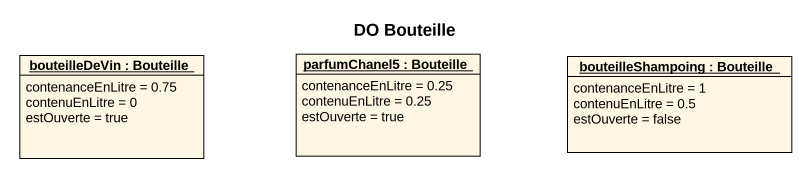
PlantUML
@startuml
title DO Bouteille
hide circle
hide empty members
object "bouteilleDeVin : Bouteille" as bouteilleDeVin {
  contenanceEnLitre = 0.75
  contenuEnLitre = 0
  estOuverte = true
}
object "parfumChanel5 : Bouteille" as parfumChanel5 {
  contenanceEnLitre = 0.25
  contenuEnLitre = 0.25
  estOuverte = true
}
object "bouteilleShampoing : Bouteille" as bouteilleShampoing {
  contenanceEnLitre = 1
  contenuEnLitre = 0.5
  estOuverte = false
}
@enduml
